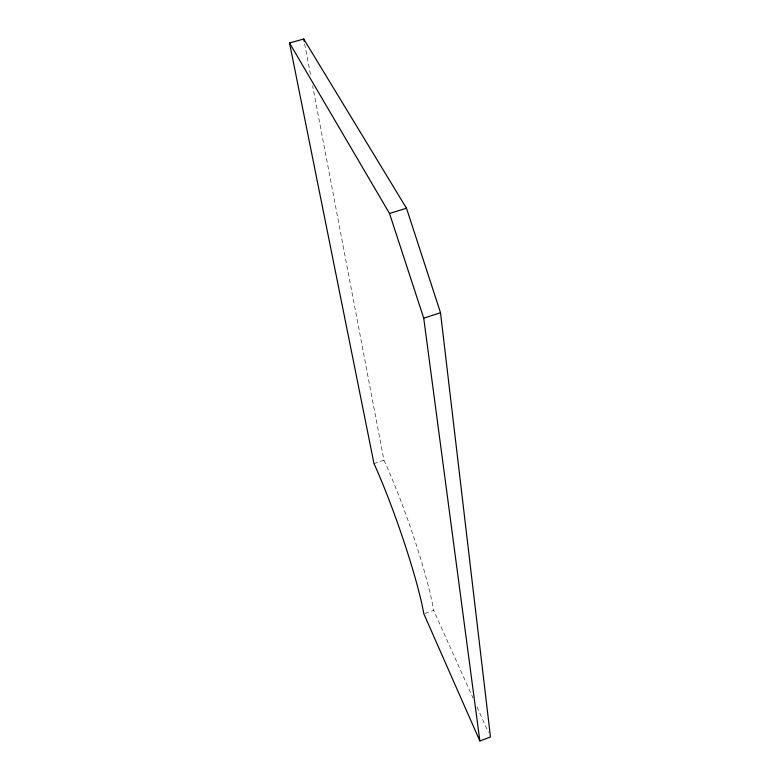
<?xml version="1.0" encoding="UTF-8"?>
<svg xmlns="http://www.w3.org/2000/svg" width="780" height="780" viewBox="0 0 780 780"><rect width="100%" height="100%" fill="white"/><g stroke="black" fill="none" stroke-linecap="round" stroke-linejoin="round"><path stroke-width="0.58" stroke-dasharray="3.9 2.92" d="M424.934 613.47L433.631 610.311L473.011 698.061M374 463.603L383.926 460.219L312.604 85.673M476.999 706.943L488.465 732.488M304.629 43.787L310.557 74.899M383.926 460.219A106.109 12.08 70.8 0 1 433.631 610.311"/><path stroke-width="1.17" d="M479.866 741L490.464 736.934L440.515 312.731L406.487 208.231L303.722 39L289.536 43.007L374 463.603A106.236 11.213 70.8 0 1 423.852 613.86L479.866 741L423.725 318.172L389.522 213.476L289.536 43.007M423.725 318.172L440.515 312.731M389.522 213.476L406.487 208.231M303.722 39L304.171 41.389"/></g></svg>
